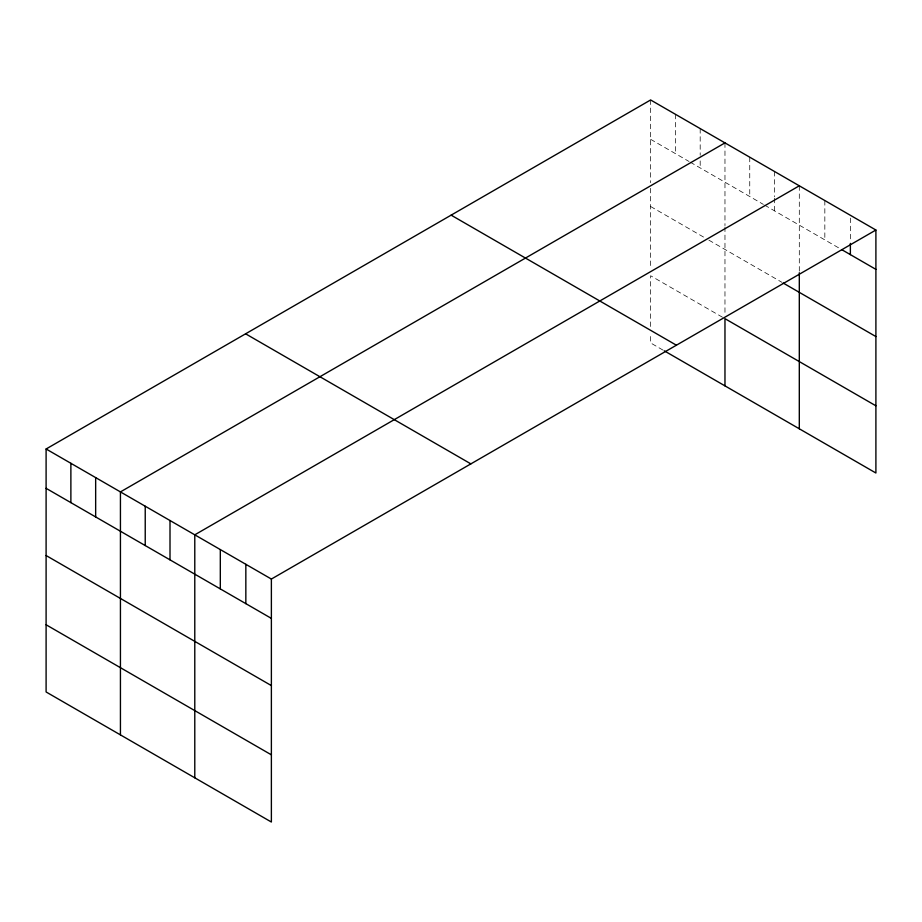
<?xml version="1.0" encoding="UTF-8"?>
<svg xmlns="http://www.w3.org/2000/svg" width="922" height="922" viewBox="0 0 922 922"><rect width="100%" height="100%" fill="white"/><g stroke="black" fill="none" stroke-linecap="round" stroke-linejoin="round"><path stroke-width="0.69" stroke-dasharray="4.61 3.46" d="M650.621 139.303L689.034 161.477M690.278 162.191L763.37 204.396M764.615 205.122L840.645 249.009M650.621 206.505L703.901 237.265M708.857 240.135L781.96 282.339M722.491 317.237L650.621 275.747L650.621 327.552M663.01 350.106L650.621 342.949L650.621 333.153M850.372 218.099L850.372 241.979M824.833 200.547L824.833 239.881M799.305 185.806L799.305 271.345M774.526 171.504L774.526 196.789M774.526 198.195L774.526 210.838M749.747 157.201L749.747 196.536M724.969 142.887L724.969 225.625M724.969 227.031L724.969 314.517M700.19 128.584L700.19 155.276M700.19 160.901L700.19 167.919M675.4 114.27L675.4 153.617M650.621 99.968L650.621 182.706M650.621 188.307L650.621 268.821"/><path stroke-width="1.38" d="M875.9 230.027L271.379 579.051L271.379 822.032L46.1 691.973L46.1 448.991L650.621 99.968L875.9 230.027L875.9 473.009L664.255 350.821M724.969 142.887L120.436 491.91L120.436 734.892M799.305 185.806L194.784 534.829L194.784 777.811M841.855 249.712L875.9 269.362M783.204 283.054L875.9 336.565M875.9 405.807L724.969 318.666L724.969 385.869M451.135 215.149L676.402 345.208M245.598 333.81L470.865 463.87M46.1 448.991L271.379 579.051M46.1 488.326L271.379 618.385M46.1 555.528L271.379 685.588M46.1 624.77L271.379 754.83M850.372 243.385L850.372 254.622M799.305 272.751L799.305 428.788M245.84 564.31L245.84 603.645M220.312 549.57L220.312 588.904M170.005 520.527L170.005 559.861M145.227 506.213L145.227 545.547M95.658 477.608L95.658 516.942M70.879 463.293L70.879 502.628"/></g></svg>
